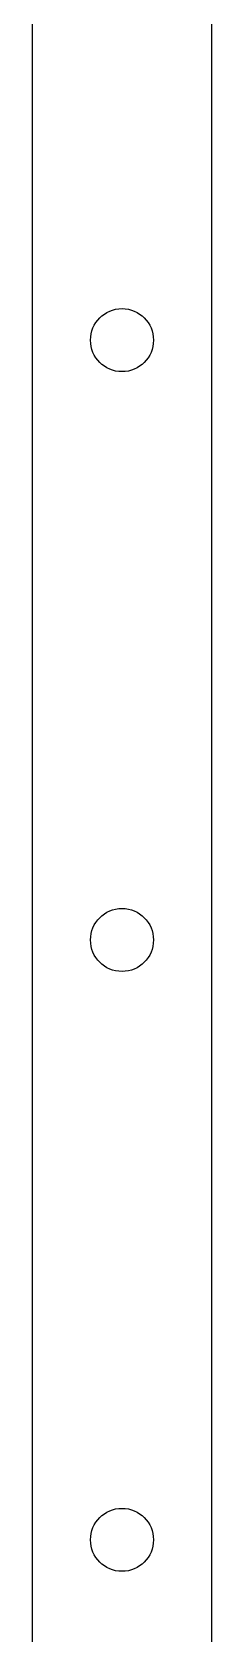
# Model space of a CAD drawing. Header units: metres. Extents: x 0 to 1774, y -720 to 827.
# Drawn here: x 0 to 12, y 613.7 to 720.5 of the extents above; entities that cross this region are included whole.
import ezdxf

# ---------------------------------------------------------------- set-up
doc = ezdxf.new("R2010")
doc.units = ezdxf.units.M

msp = doc.modelspace()

# ---------------------------------------------------------------- linework, layer by layer
at = {"layer": 'RIVET'}
for centre in [(6, 700), (6, 660), (6, 620)]:
    msp.add_circle(centre, 2.1, dxfattribs=at)
at = {"layer": 'ROLL'}
msp.add_line((12, 0), (12, 779.4), dxfattribs=at)
at = {"layer": 'TAB'}
msp.add_line((0, 779.4), (0, 0), dxfattribs=at)

doc.saveas('drawing.dxf')
